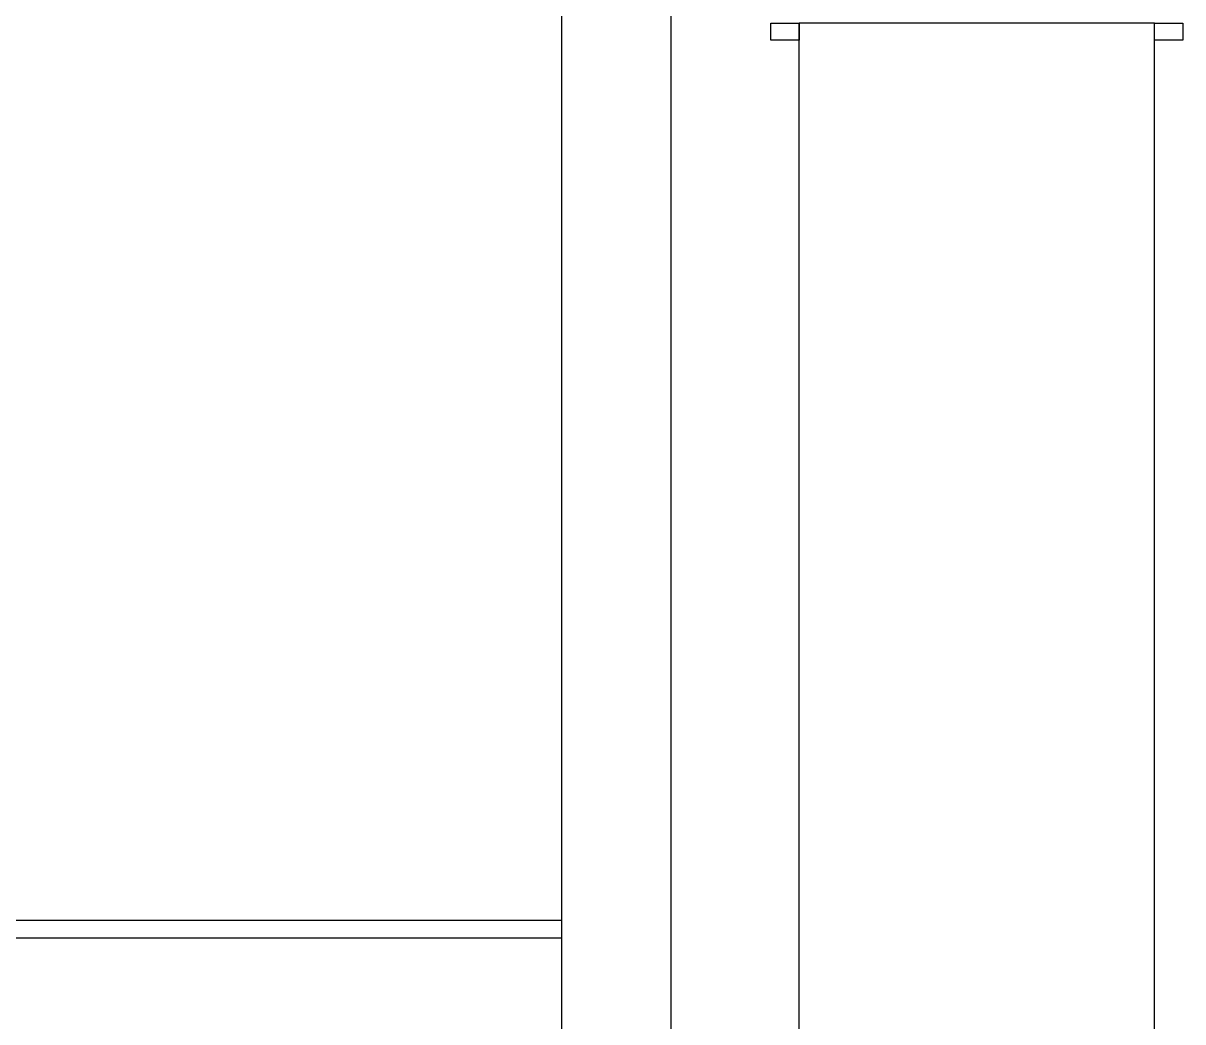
# Model space of a CAD drawing. Extents: x -40736 to 367926, y -65544 to 37405.
# Drawn here: x 355022 to 355818, y -44761 to -44076 of the extents above; entities that cross this region are included whole.
import ezdxf

# ---------------------------------------------------------------- set-up
doc = ezdxf.new("R2010")
doc.units = 0
doc.header["$LTSCALE"] = 600
doc.header["$MEASUREMENT"] = 0
for name, color, linetype in [('C2', 2, 'CONTINUOUS'), ('C4', 4, 'CONTINUOUS'), ('CAR', 3, 'CONTINUOUS'), ('底圖', 253, 'CONTINUOUS')]:
    doc.layers.add(name, color=color, linetype=linetype)

# ---------------------------------------------------------------- blocks, each defined once
blk = doc.blocks.new('PCAR7', base_point=(2462.22, 2795.09))
at = {"layer": 'CAR'}
for p, q in [((2695.88, 2810.33), (3945.56, 2810.33)), ((3945.56, 2566.49), (3945.56, 2810.33)), ((2695.88, 2566.49), (3945.56, 2566.49))]:
    blk.add_line(p, q, dxfattribs=at)

msp = doc.modelspace()

# ---------------------------------------------------------------- linework, layer by layer
at = {"layer": 'C2', "linetype": 'Continuous'}
for p, q in [((354786.80464, -44691.29681), (355391.28956, -44691.29681)), ((354786.80464, -44703.29681), (355391.28956, -44703.29681))]:
    msp.add_line(p, q, dxfattribs=at)
at = {"layer": 'C4', "linetype": 'Continuous'}
for points in [[(355534.87746, -44075.79681), (355554.36956, -44075.79681), (355554.36956, -44087.41554), (355534.87746, -44087.41554)], [(355798.20956, -44075.79681), (355817.70167, -44075.79681), (355817.70167, -44087.41554), (355798.20956, -44087.41554)]]:
    msp.add_lwpolyline(points, close=True, dxfattribs=at)
at = {"layer": '底圖', "color": 253}
for p, q in [((355391.28837, -43643.31825), (355391.28837, -49643.31765)), ((355466.28837, -43841.55583), (355466.28837, -49718.31765))]:
    msp.add_line(p, q, dxfattribs=at)

# ---------------------------------------------------------------- block references
at = {"layer": 'CAR', "linetype": 'Continuous', "rotation": 90}
msp.add_blockref('PCAR7', (355569.60956, -45559.14009), dxfattribs=at)

doc.saveas('drawing.dxf')
